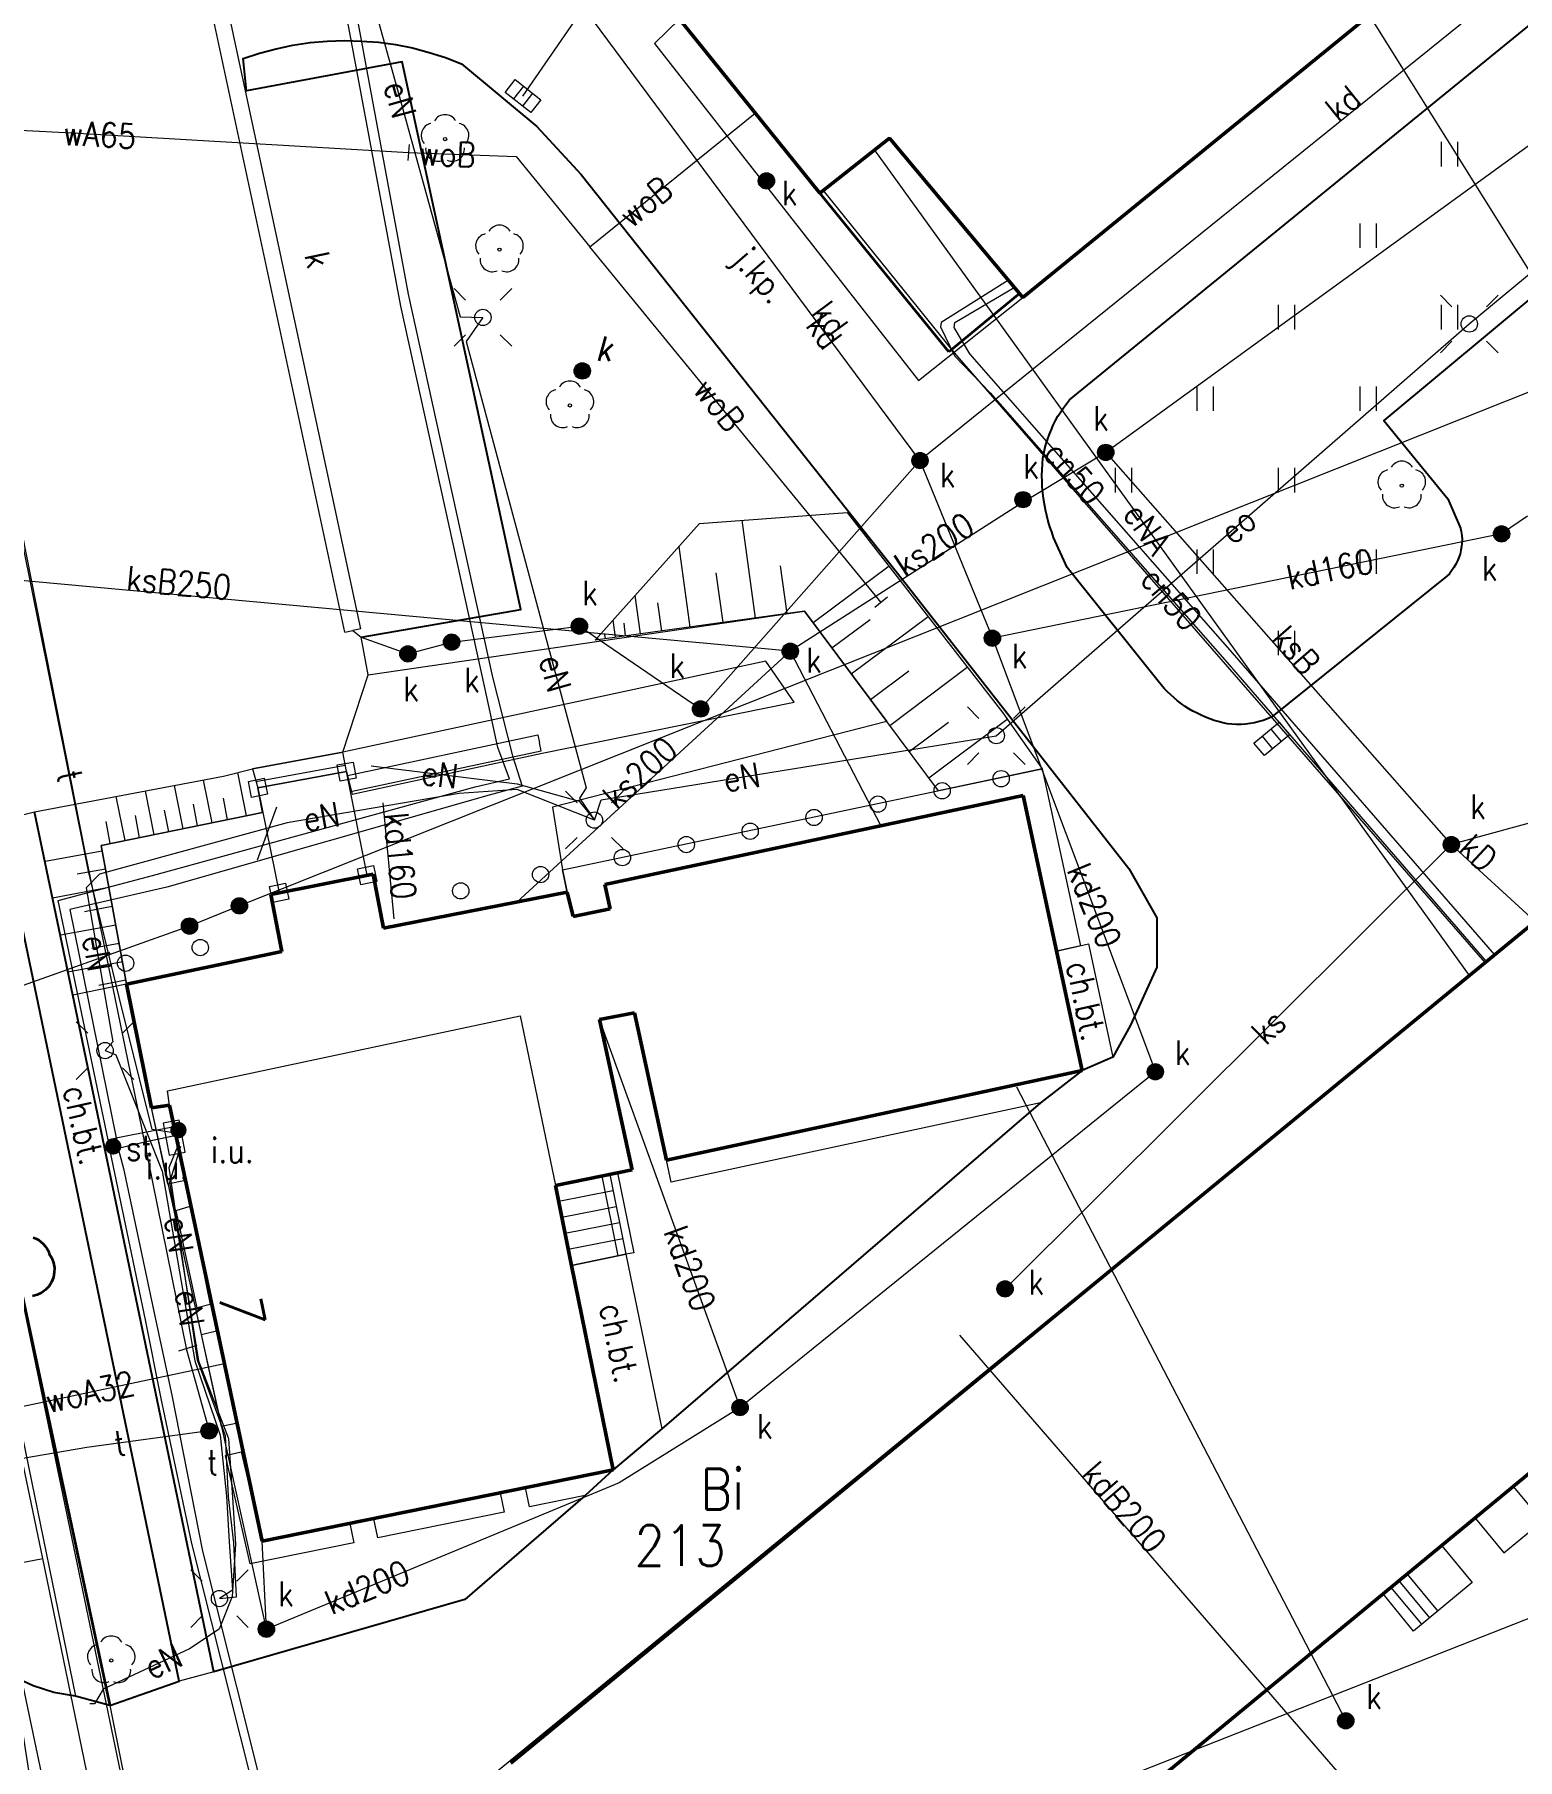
# Model space of a CAD drawing. Header units: metres. Extents: x 6548154 to 6548408, y 5572968 to 5573189.
# Drawn here: x 6548235.2 to 6548280.7, y 5573057.2 to 5573110.1 of the extents above; entities that cross this region are included whole.
import ezdxf
from ezdxf.enums import TextEntityAlignment as Align

# ---------------------------------------------------------------- set-up
doc = ezdxf.new("R2010")
doc.units = ezdxf.units.M
doc.header["$MEASUREMENT"] = 0
for name, color, linetype, lineweight in [('BUBZ - Skarpa nieumocniona', 7, 'Continuous', 15), ('BUBZ - Skarpa nieumocniona - wypełnienie', 7, 'Continuous', 15), ('BUIB - Inna budowla', 7, 'Continuous', 15), ('BUIB - Murek oporowy - symbol', 7, 'Continuous', 15), ('BUIB - Podpora kwadratowa', 7, 'Continuous', 15), ('EGBADR_O - Numer porządkowy', 7, 'Continuous', 15), ('EGBB01 - Budynek', 7, 'Continuous', 15), ('EGBC - Część budynku wyodrębniona ze względu na liczbę kondygnacji naziemnych', 7, 'Continuous', 15), ('EGBD - Działka ewidencyjna', 7, 'Continuous', 15), ('EGBD_O - Działka ewidencyjna', 7, 'Continuous', 15), ('EGBL - Łącznik nadziemny', 7, 'Continuous', 15), ('EGBP - Podpora związana z budynkiem', 7, 'Continuous', 15), ('EGBP04 - Punkt graniczny stabilizowany trwale dokładny', 7, 'Continuous', 15), ('EGBS - Schody', 7, 'Continuous', 15), ('EGBU_O - Użytek gruntowy', 7, 'Continuous', 15), ('KTCR - Chodnik', 7, 'Continuous', 15), ('KTJZ - Jezdnia', 7, 'Continuous', 15), ('KTKR - Krawężnik', 7, 'Continuous', 15), ('KTOK - Brama', 7, 'Continuous', 15), ('KTOK - Ogrodzenie trwałe', 7, 'Continuous', 15), ('KTOK - Schody w ciągu komunikacyjnym', 7, 'Continuous', 15), ('OBOP02 - Drzewo liściaste', 7, 'Continuous', 15), ('PTTU - Trawnik', 7, 'Continuous', 15), ('PTTU - Trawnik - pojedynczy', 7, 'Continuous', 15), ('SUPC - Przewód ciepłowniczy', 7, 'Continuous', 15), ('SUPC_O - Przewód ciepłowniczy - opis', 7, 'Continuous', 15), ('SUPE - Przewód elektroenergetyczny', 7, 'Continuous', 15), ('SUPE_O - Przewód elektroenergetyczny - opis', 7, 'Continuous', 15), ('SUPG - Przewód gazowy', 7, 'Continuous', 15), ('SUPK - Przewód kanalizacyjny', 7, 'Continuous', 15), ('SUPK_O - Przewód kanalizacyjny - opis', 7, 'Continuous', 15), ('SUPT - Przewód telekomunikacyjny', 7, 'Continuous', 15), ('SUPT_O - Przewód telekomunikacyjny - opis', 7, 'Continuous', 15), ('SUPW - Przewód wodociągowy', 7, 'Continuous', 15), ('SUPW_O - Przewód wodociągowy - opis', 7, 'Continuous', 15), ('SUSM01 - Latarnia', 7, 'Continuous', 15), ('SUSM04_E - Słup', 7, 'Continuous', 15), ('SUUS05 - Kratka ściekowa', 7, 'Continuous', 15), ('SUUS06 - Odwodnienie liniowe', 7, 'Continuous', 15), ('SUUS06 - Odwodnienie liniowe - opis', 7, 'Continuous', 15), ('SUUS18 - Szafa elektroenergetyczna', 7, 'Continuous', 15), ('SUUS22_K - Właz - opis', 7, 'Continuous', 15), ('SUUS22_K - Właz okrągły', 7, 'Continuous', 15), ('SUUS22_T - Właz - opis', 7, 'Continuous', 15), ('SUUS22_T - Właz okrągły', 7, 'Continuous', 15), ('SUUS31 - Inne urządzenie techniczne - opis', 7, 'Continuous', 15), ('SUUS31 - Inne urządzenie techniczne - symbol', 7, 'Continuous', 15), ('SUXW - Punkt zmiany cech lub źródła danych o położeniu przewodu', 7, 'Continuous', 15)]:
    doc.layers.add(name, color=color, linetype=linetype, lineweight=lineweight)
doc.styles.get("Standard").update_dxf_attribs({"font": 'txt.shx', "width": 0.75})

# ---------------------------------------------------------------- blocks, each defined once
blk = doc.blocks.new('EGBP04_02')
at = {"layer": 'EGBP04 - Punkt graniczny stabilizowany trwale dokładny', "linetype": 'Continuous', "lineweight": 18}
h = blk.add_hatch(color=7, dxfattribs=at)
edge = h.paths.add_edge_path()
edge.add_arc((0, 0), 0.5, 0, 360)
at = {"layer": 'EGBP04 - Punkt graniczny stabilizowany trwale dokładny', "color": 96, "linetype": 'Continuous', "lineweight": 18}
blk.add_circle((0, 0), 0.5, dxfattribs=at)
blk = doc.blocks.new('SUSM04_E')
at = {"layer": 'SUSM04_E - Słup', "color": 7, "linetype": 'Continuous', "lineweight": 18}
blk.add_circle((0, 0), 0.5, dxfattribs=at)
blk = doc.blocks.new('PTTU04j')
at = {"layer": 'PTTU - Trawnik - pojedynczy', "color": 7, "linetype": 'Continuous', "lineweight": 18}
for p, q in [((-0.5, 0.75), (-0.5, -0.75)), ((0.5, 0.75), (0.5, -0.75))]:
    blk.add_line(p, q, dxfattribs=at)
blk = doc.blocks.new('OBOP02_01')
at = {"layer": 'OBOP02 - Drzewo liściaste', "color": 96, "linetype": 'Continuous', "lineweight": 18}
blk.add_circle((0, 0), 0.1, dxfattribs=at)
for centre, start, end in [((0, 0.75), 30.14713, 149.85287), ((-0.713292, 0.231763), 102.14713, 221.85287), ((0.713292, 0.231763), 318.14713, 77.85287), ((-0.440839, -0.606763), 174.14713, 293.85287), ((0.440839, -0.606763), 246.14713, 5.85287)]:
    blk.add_arc(centre, 0.75, start, end, dxfattribs=at)
blk = doc.blocks.new('BUIB04_1a')
at = {"layer": 'BUIB - Podpora kwadratowa', "color": 7, "linetype": 'Continuous', "lineweight": 18, "flags": 128}
blk.add_lwpolyline([(-0.5, 0.5), (0.5, 0.5), (0.5, -0.5), (-0.5, -0.5), (-0.5, 0.5)], close=True, dxfattribs=at)
blk = doc.blocks.new('SUSM01')
at = {"layer": 'SUSM01 - Latarnia', "color": 7, "linetype": 'Continuous', "lineweight": 18}
for p, q in [((-1.767767, 1.767767), (-1.06066, 1.06066)), ((1.06066, 1.06066), (1.767767, 1.767767)), ((-1.767767, -1.767767), (-1.06066, -1.06066)), ((1.06066, -1.06066), (1.767767, -1.767767))]:
    blk.add_line(p, q, dxfattribs=at)
blk.add_circle((0, 0), 0.5, dxfattribs=at)
blk = doc.blocks.new('SUUS05')
at = {"layer": 'SUUS05 - Kratka ściekowa', "color": 7, "linetype": 'Continuous', "lineweight": 18, "flags": 128}
blk.add_lwpolyline([(1, 0.5), (1, -0.5), (-1, -0.5), (-1, 0.5), (1, 0.5)], close=True, dxfattribs=at)
for points in [[(-0.35, 0.5), (-0.35, -0.5)], [(0.35, 0.5), (0.35, -0.5)]]:
    blk.add_lwpolyline(points, dxfattribs=at)
blk = doc.blocks.new('SUUS22_01')
at = {"layer": 'SUUS22_K - Właz okrągły', "linetype": 'Continuous', "lineweight": 18}
h = blk.add_hatch(color=7, dxfattribs=at)
edge = h.paths.add_edge_path()
edge.add_arc((0, 0), 0.5, 0, 360)
at = {"layer": 'SUUS22_K - Właz okrągły', "color": 7, "linetype": 'Continuous', "lineweight": 18}
blk.add_circle((0, 0), 0.5, dxfattribs=at)
blk = doc.blocks.new('EGBP12_01')
at = {"layer": 'EGBP - Podpora związana z budynkiem', "color": 7, "linetype": 'Continuous', "lineweight": 18}
blk.add_circle((0, 0), 0.5, dxfattribs=at)
blk = doc.blocks.new('SUXX_01_2')
at = {"layer": 'SUXW - Punkt zmiany cech lub źródła danych o położeniu przewodu', "color": 7, "linetype": 'Continuous', "lineweight": 18}
blk.add_line((0, -0.5), (0, 0.5), dxfattribs=at)
blk = doc.blocks.new('SUUS18_01')
at = {"layer": 'SUUS18 - Szafa elektroenergetyczna', "color": 7, "linetype": 'Continuous', "lineweight": 18}
for p, q in [((1, 0.5), (-1, 0.5)), ((-1, 0.5), (-1, -0.5)), ((1, -0.5), (1, 0.5)), ((-1, -0.5), (1, -0.5))]:
    blk.add_line(p, q, dxfattribs=at)
blk = doc.blocks.new('SUUS22_01_2')
at = {"layer": 'SUUS22_T - Właz okrągły', "linetype": 'Continuous', "lineweight": 18}
h = blk.add_hatch(color=7, dxfattribs=at)
edge = h.paths.add_edge_path()
edge.add_arc((0, 0), 0.5, 0, 360)
at = {"layer": 'SUUS22_T - Właz okrągły', "color": 7, "linetype": 'Continuous', "lineweight": 18}
blk.add_circle((0, 0), 0.5, dxfattribs=at)
blk = doc.blocks.new('SUUS31')
at = {"layer": 'SUUS31 - Inne urządzenie techniczne - symbol', "linetype": 'Continuous', "lineweight": 15}
h = blk.add_hatch(color=7, dxfattribs=at)
edge = h.paths.add_edge_path()
edge.add_arc((0, 0), 0.5, 0, 360)

msp = doc.modelspace()

# ---------------------------------------------------------------- linework, layer by layer
at = {"layer": 'BUBZ - Skarpa nieumocniona', "color": 7, "linetype": 'Continuous', "lineweight": 18, "flags": 128}
for points in [[(6548264.93, 5573089.31), (6548266.14, 5573087.59), (6548262.96, 5573086.92), (6548261.37, 5573089.04), (6548258.85, 5573092.43), (6548252.43, 5573091.54), (6548255.63, 5573095.12), (6548260.16, 5573095.46), (6548264.93, 5573089.31)], [(6548242.08, 5573087.01), (6548242.22, 5573086.25), (6548237.27, 5573085.24), (6548238.05, 5573080.99), (6548236.4, 5573080.65), (6548235.23, 5573086.27), (6548241.02, 5573087.37), (6548241.91, 5573087.59), (6548242.08, 5573087.01)]]:
    msp.add_lwpolyline(points, close=True, dxfattribs=at)
at = {"layer": 'BUBZ - Skarpa nieumocniona - wypełnienie', "color": 7, "linetype": 'Continuous', "lineweight": 18}
for p, q in [((6548257.34, 5573092.22), (6548256.93, 5573095.22)), ((6548255.34, 5573091.94), (6548255, 5573094.41)), ((6548258.32, 5573092.36), (6548258.11, 5573093.82)), ((6548259.11, 5573092.08), (6548261.44, 5573093.82)), ((6548256.35, 5573092.08), (6548256.14, 5573093.61)), ((6548253.82, 5573091.73), (6548253.65, 5573092.91)), ((6548254.47, 5573091.82), (6548254.35, 5573092.69)), ((6548260.28, 5573090.51), (6548262.64, 5573092.27)), ((6548252.74, 5573091.58), (6548252.72, 5573091.71)), ((6548253.05, 5573091.63), (6548252.98, 5573092.15)), ((6548253.36, 5573091.67), (6548253.31, 5573092.06)), ((6548259.69, 5573091.3), (6548260.86, 5573092.17)), ((6548261.46, 5573088.92), (6548263.84, 5573090.71)), ((6548260.87, 5573089.72), (6548262.05, 5573090.6)), ((6548262.66, 5573087.32), (6548265.06, 5573089.12)), ((6548262.06, 5573088.12), (6548263.26, 5573089.02)), ((6548241.73, 5573086.15), (6548241.46, 5573087.48)), ((6548239.79, 5573085.75), (6548239.52, 5573087.08)), ((6548240.68, 5573085.94), (6548240.41, 5573087.25)), ((6548238.01, 5573085.39), (6548237.73, 5573086.74)), ((6548238.9, 5573085.57), (6548238.63, 5573086.92)), ((6548240.23, 5573085.84), (6548240.1, 5573086.51)), ((6548241.15, 5573086.03), (6548241.02, 5573086.69)), ((6548237.55, 5573085.3), (6548237.42, 5573085.98)), ((6548238.45, 5573085.48), (6548238.32, 5573086.16)), ((6548239.35, 5573085.66), (6548239.21, 5573086.33)), ((6548237.3, 5573085.07), (6548235.55, 5573084.75)), ((6548237.4, 5573084.52), (6548236.53, 5573084.36)), ((6548237.51, 5573083.95), (6548235.78, 5573083.63)), ((6548237.61, 5573083.37), (6548236.76, 5573083.21)), ((6548237.72, 5573082.8), (6548236.02, 5573082.49)), ((6548237.82, 5573082.23), (6548236.98, 5573082.08)), ((6548237.93, 5573081.67), (6548236.25, 5573081.36)), ((6548238.03, 5573081.11), (6548237.2, 5573080.95))]:
    msp.add_line(p, q, dxfattribs=at)
at = {"layer": 'BUIB - Inna budowla', "color": 7, "linetype": 'Continuous', "lineweight": 18, "flags": 128}
msp.add_lwpolyline([(6548242.08, 5573087.01), (6548242.73, 5573083.79), (6548245.43, 5573084.33), (6548244.8, 5573087.51), (6548242.08, 5573087.01)], close=True, dxfattribs=at)
at = {"layer": 'BUIB - Murek oporowy - symbol', "color": 0, "linetype": 'Continuous', "lineweight": 18}
for p, q in [((6548244.828, 5573087.384), (6548250.668, 5573088.634)), ((6548250.668, 5573088.634), (6548250.72, 5573088.39)), ((6548244.828, 5573087.384), (6548244.88, 5573087.14)), ((6548253.115, 5573075.2), (6548252.87, 5573075.15)), ((6548253.115, 5573075.2), (6548253.615, 5573072.75)), ((6548253.615, 5573072.75), (6548253.37, 5573072.7))]:
    msp.add_line(p, q, dxfattribs=at)
at = {"layer": 'BUIB - Murek oporowy - symbol', "color": 0, "lineweight": 18}
for p, q in [((6548244.932, 5573086.896), (6548250.772, 5573088.146)), ((6548250.772, 5573088.146), (6548250.72, 5573088.39)), ((6548244.932, 5573086.896), (6548244.88, 5573087.14)), ((6548252.625, 5573075.1), (6548252.87, 5573075.15)), ((6548252.625, 5573075.1), (6548253.125, 5573072.65)), ((6548253.125, 5573072.65), (6548253.37, 5573072.7))]:
    msp.add_line(p, q, dxfattribs=at)
at = {"layer": 'EGBB01 - Budynek', "color": 7, "linetype": 'Continuous', "lineweight": 50, "flags": 128}
for points in [[(6548303.84, 5573133.24), (6548265.54, 5573102.05)], [(6548259.32, 5573105.25), (6548255.01, 5573110.59)], [(6548261.45, 5573106.94), (6548259.32, 5573105.25)], [(6548265.54, 5573102.05), (6548261.45, 5573106.94)], [(6548252.72, 5573084.04), (6548265.55, 5573086.77)], [(6548265.55, 5573086.77), (6548267.37, 5573078.34)], [(6548249.84, 5573057.09), (6548284.52, 5573085.59)], [(6548242.48, 5573083.74), (6548245.61, 5573084.36)], [(6548245.61, 5573084.36), (6548245.93, 5573082.71)], [(6548245.93, 5573082.71), (6548251.57, 5573083.81)], [(6548251.57, 5573083.81), (6548251.75, 5573083.06)], [(6548252.88, 5573083.3), (6548252.72, 5573084.04)], [(6548242.81, 5573081.99), (6548242.48, 5573083.74)], [(6548251.75, 5573083.06), (6548252.88, 5573083.3)], [(6548238.05, 5573080.99), (6548242.81, 5573081.99)], [(6548238.81, 5573077.19), (6548238.05, 5573080.99)], [(6548253.63, 5573080.11), (6548252.56, 5573079.9)], [(6548254.61, 5573075.59), (6548253.63, 5573080.11)], [(6548252.56, 5573079.9), (6548253.56, 5573075.29)], [(6548267.37, 5573078.34), (6548254.61, 5573075.59)], [(6548239.37, 5573077.28), (6548238.81, 5573077.19)], [(6548242.21, 5573063.9), (6548239.37, 5573077.28)], [(6548253.56, 5573075.29), (6548251.21, 5573074.81)], [(6548251.21, 5573074.81), (6548251.7, 5573072.36)], [(6548251.7, 5573072.36), (6548252.98, 5573066.09)], [(6548283.75, 5573068.18), (6548260.08, 5573048.65)], [(6548252.98, 5573066.09), (6548242.21, 5573063.9)]]:
    msp.add_lwpolyline(points, dxfattribs=at)
at = {"layer": 'EGBC - Część budynku wyodrębniona ze względu na liczbę kondygnacji naziemnych', "color": 7, "linetype": 'Continuous', "lineweight": 18, "flags": 128}
msp.add_lwpolyline([(6548239.31, 5573077.72), (6548250.12, 5573080.02), (6548251.21, 5573074.81), (6548251.7, 5573072.36), (6548252.98, 5573066.09), (6548242.21, 5573063.9), (6548239.37, 5573077.28), (6548239.31, 5573077.72)], close=True, dxfattribs=at)
at = {"layer": 'EGBD - Działka ewidencyjna', "color": 96, "linetype": 'Continuous', "lineweight": 18, "flags": 128}
for points in [[(6548267.67, 5573124.3), (6548282.94, 5573099.89)], [(6548282.94, 5573099.89), (6548241.51, 5573083.39)], [(6548241.51, 5573083.39), (6548239.98, 5573082.77)], [(6548239.98, 5573082.77), (6548232.98, 5573080.27)], [(6548232.98, 5573080.27), (6548239.08, 5573050.92)], [(6548301.82, 5573069.7), (6548241.43, 5573045.92)]]:
    msp.add_lwpolyline(points, dxfattribs=at)
at = {"layer": 'EGBL - Łącznik nadziemny', "color": 7, "linetype": 'Continuous', "lineweight": 35, "flags": 128}
msp.add_lwpolyline([(6548263.27, 5573100.39), (6548259.32, 5573105.25), (6548261.45, 5573106.94), (6548265.44, 5573102.17), (6548263.27, 5573100.39)], close=True, dxfattribs=at)
at = {"layer": 'EGBS - Schody', "color": 7, "linetype": 'Continuous', "lineweight": 18}
for p, q in [((6548251.21, 5573074.81), (6548252.87, 5573075.15)), ((6548251.7, 5573072.36), (6548251.21, 5573074.81)), ((6548252.78, 5573075.13), (6548252.87, 5573075.15)), ((6548252.87, 5573075.15), (6548253.37, 5573072.7)), ((6548251.31, 5573074.33), (6548252.97, 5573074.66)), ((6548251.4, 5573073.84), (6548253.07, 5573074.17)), ((6548251.5, 5573073.35), (6548253.17, 5573073.68)), ((6548251.6, 5573072.86), (6548253.27, 5573073.19)), ((6548253.37, 5573072.7), (6548251.7, 5573072.36)), ((6548251.7, 5573072.37), (6548253.37, 5573072.7)), ((6548281.86, 5573066.61), (6548279.43, 5573064.6)), ((6548280.3, 5573063.54), (6548282.74, 5573065.56)), ((6548281.48, 5573064.52), (6548280.6, 5573065.58)), ((6548279.43, 5573064.6), (6548280.3, 5573063.54)), ((6548276.6, 5573062.28), (6548278.4, 5573063.76)), ((6548278.4, 5573063.76), (6548279.33, 5573062.63)), ((6548278.03, 5573061.55), (6548277.09, 5573062.68)), ((6548278.28, 5573061.76), (6548277.35, 5573062.89)), ((6548279.33, 5573062.63), (6548277.53, 5573061.14)), ((6548277.53, 5573061.14), (6548276.6, 5573062.28)), ((6548277.78, 5573061.35), (6548276.84, 5573062.48))]:
    msp.add_line(p, q, dxfattribs=at)
at = {"layer": 'KTCR - Chodnik', "color": 7, "linetype": 'Continuous', "lineweight": 18, "flags": 128}
for points in [[(6548226.67, 5573106.63), (6548230.68, 5573087.47), (6548231.59, 5573087.65), (6548232.01, 5573085.6), (6548231.05, 5573085.44), (6548233.06, 5573075.83), (6548236.48, 5573059.15), (6548235.82, 5573059.26), (6548235.18, 5573059.46), (6548234.57, 5573059.75), (6548233.99, 5573060.11), (6548230.89, 5573075.39), (6548229.56, 5573074.4), (6548228, 5573082.01), (6548229.46, 5573082.36), (6548224.25, 5573107.11), (6548226.67, 5573106.63)], [(6548245.46, 5573090.48), (6548258.85, 5573092.43), (6548261.37, 5573089.04), (6548251.12, 5573086.42), (6548251.42, 5573084.49), (6548251.57, 5573083.81), (6548245.93, 5573082.71), (6548245.61, 5573084.36), (6548245.43, 5573084.33), (6548242.73, 5573083.79), (6548242.48, 5573083.74), (6548242.81, 5573081.99), (6548238.05, 5573080.99), (6548237.27, 5573085.24), (6548242.22, 5573086.25), (6548242.08, 5573087.01), (6548244.8, 5573087.51), (6548244.97, 5573086.82), (6548250.8, 5573088.07), (6548258.53, 5573089.64), (6548257.66, 5573090.9), (6548244.68, 5573088.1), (6548245.46, 5573090.48)], [(6548251.42, 5573084.49), (6548266.14, 5573087.59), (6548267.31, 5573082.16), (6548266.58, 5573082), (6548265.55, 5573086.77), (6548252.72, 5573084.04), (6548252.88, 5573083.3), (6548251.75, 5573083.06), (6548251.57, 5573083.81), (6548251.42, 5573084.49)], [(6548234.16, 5573086.01), (6548235.23, 5573086.27), (6548236.4, 5573080.65), (6548240.73, 5573059.89), (6548239.66, 5573059.61), (6548234.16, 5573086.01)], [(6548266.58, 5573082), (6548267.56, 5573082.22), (6548268.31, 5573078.75), (6548267.37, 5573078.34), (6548266.58, 5573082)], [(6548254.61, 5573075.59), (6548267.37, 5573078.34), (6548266.09, 5573077.35), (6548254.76, 5573074.91), (6548254.61, 5573075.59)], [(6548239.37, 5573077.28), (6548239.85, 5573074.96), (6548239.32, 5573074.85), (6548238.81, 5573077.19), (6548239.37, 5573077.28)], [(6548240, 5573074.18), (6548240.61, 5573071.16), (6548240.22, 5573071.06), (6548239.57, 5573074.04), (6548240, 5573074.18)], [(6548251.7, 5573072.36), (6548253.37, 5573072.7), (6548254.47, 5573067.35), (6548252.98, 5573066.09), (6548251.7, 5573072.36)], [(6548240.85, 5573070.36), (6548241.45, 5573067.52), (6548240.96, 5573067.42), (6548240.35, 5573070.24), (6548240.85, 5573070.36)], [(6548241.57, 5573066.64), (6548242.21, 5573063.9), (6548244.9, 5573064.44), (6548245.02, 5573063.85), (6548241.84, 5573063.2), (6548241.08, 5573066.53), (6548241.57, 5573066.64)], [(6548250.29, 5573065.54), (6548252.98, 5573066.09), (6548252.12, 5573065.3), (6548250.41, 5573064.95), (6548250.29, 5573065.54)], [(6548245.64, 5573064.59), (6548249.51, 5573065.38), (6548249.63, 5573064.79), (6548245.76, 5573064), (6548245.64, 5573064.59)]]:
    msp.add_lwpolyline(points, close=True, dxfattribs=at)
at = {"layer": 'KTJZ - Jezdnia', "color": 7, "linetype": 'Continuous', "lineweight": 18, "flags": 128}
msp.add_lwpolyline([(6548265.54, 5573102.05), (6548265.44, 5573102.17), (6548263.27, 5573100.39), (6548259.32, 5573105.25), (6548255.01, 5573110.59), (6548254.25, 5573109.84), (6548262.34, 5573099.51), (6548265.54, 5573102.05)], close=True, dxfattribs=at)
for points in [[(6548234.16, 5573086.01), (6548235.23, 5573086.27), (6548241.02, 5573087.37), (6548241.91, 5573087.59), (6548244.68, 5573088.1), (6548245.46, 5573090.48), (6548245.25, 5573091.63), (6548250.14, 5573092.48), (6548246.5, 5573109.28), (6548241.73, 5573108.39), (6548241.63, 5573109.38), (6548242.09, 5573109.54), (6548242.57, 5573109.67), (6548243.04, 5573109.77), (6548243.53, 5573109.85), (6548244.01, 5573109.91), (6548244.5, 5573109.93), (6548244.99, 5573109.93), (6548245.48, 5573109.91), (6548245.97, 5573109.86), (6548246.45, 5573109.78), (6548246.93, 5573109.68), (6548247.4, 5573109.55), (6548247.86, 5573109.4), (6548248.32, 5573109.22), (6548250.64, 5573107.3), (6548252, 5573105.83), (6548261.85, 5573093.4), (6548268.8, 5573084.54), (6548269.66, 5573083.02), (6548269.66, 5573081.51), (6548268.85, 5573079.73), (6548268.31, 5573078.75), (6548267.37, 5573078.34), (6548266.09, 5573077.35), (6548254.47, 5573067.35), (6548252.98, 5573066.09), (6548252.12, 5573065.3), (6548248.43, 5573062.11), (6548240.73, 5573059.89), (6548239.66, 5573059.61), (6548237.54, 5573058.86), (6548238.33, 5573054.87)], [(6548239.43, 5573048.66), (6548280.59, 5573082.37), (6548283.83, 5573085.02)]]:
    msp.add_lwpolyline(points, dxfattribs=at)
at = {"layer": 'KTKR - Krawężnik', "color": 7, "linetype": 'Continuous', "lineweight": 25, "flags": 128}
for points in [[(6548293.33, 5573112.2), (6548276.62, 5573098.28), (6548278.58, 5573095.88), (6548278.97, 5573094.98), (6548278.99, 5573094.87), (6548279.01, 5573094.75), (6548279.02, 5573094.64), (6548279.01, 5573094.52), (6548279, 5573094.41), (6548278.98, 5573094.3), (6548278.96, 5573094.18), (6548278.92, 5573094.08), (6548278.88, 5573093.97), (6548278.83, 5573093.87), (6548278.77, 5573093.77), (6548278.7, 5573093.67), (6548278.63, 5573093.58), (6548278.55, 5573093.5), (6548273.18, 5573089.19), (6548273.05, 5573089.13), (6548272.92, 5573089.08), (6548272.79, 5573089.04), (6548272.65, 5573089), (6548272.52, 5573088.98), (6548272.38, 5573088.96), (6548272.24, 5573088.95), (6548272.1, 5573088.95), (6548271.96, 5573088.96), (6548271.82, 5573088.97), (6548271.68, 5573089), (6548271.54, 5573089.04), (6548271.41, 5573089.08), (6548271.28, 5573089.13), (6548271.15, 5573089.18), (6548271.02, 5573089.24), (6548270.89, 5573089.3), (6548270.76, 5573089.36), (6548270.64, 5573089.43), (6548270.52, 5573089.51), (6548270.41, 5573089.59), (6548270.29, 5573089.68), (6548270.19, 5573089.77), (6548270.08, 5573089.86), (6548269.98, 5573089.96), (6548269.88, 5573090.06), (6548269.79, 5573090.17), (6548269.7, 5573090.28), (6548266.9, 5573093.77), (6548266.49, 5573094.69), (6548266.43, 5573094.86), (6548266.37, 5573095.02), (6548266.32, 5573095.19), (6548266.28, 5573095.36), (6548266.24, 5573095.54), (6548266.21, 5573095.71), (6548266.18, 5573095.89), (6548266.16, 5573096.06), (6548266.14, 5573096.24), (6548266.14, 5573096.41), (6548266.13, 5573096.59), (6548266.14, 5573096.77), (6548266.15, 5573096.94), (6548266.16, 5573097.12), (6548266.19, 5573097.27), (6548266.22, 5573097.42), (6548266.26, 5573097.57), (6548266.31, 5573097.72), (6548266.36, 5573097.86), (6548266.42, 5573098), (6548266.48, 5573098.14), (6548266.55, 5573098.28), (6548266.62, 5573098.41), (6548266.71, 5573098.54), (6548266.79, 5573098.67), (6548266.88, 5573098.79), (6548266.98, 5573098.91), (6548288.76, 5573116.66)], [(6548237.54, 5573058.86), (6548236.48, 5573059.15), (6548235.82, 5573059.26), (6548235.18, 5573059.46), (6548234.57, 5573059.75), (6548233.99, 5573060.11), (6548233.44, 5573060.58), (6548232.94, 5573061.11), (6548232.51, 5573061.71), (6548232.17, 5573062.35), (6548231.91, 5573063.04), (6548229.56, 5573074.4), (6548228, 5573082.01), (6548222.8, 5573107.67), (6548221.85, 5573112.2)], [(6548245.25, 5573091.63), (6548250.14, 5573092.48), (6548246.5, 5573109.28), (6548241.73, 5573108.39), (6548241.63, 5573109.38), (6548242.13, 5573109.55), (6548242.64, 5573109.68), (6548243.15, 5573109.79), (6548243.68, 5573109.87), (6548244.2, 5573109.92), (6548244.73, 5573109.94), (6548245.25, 5573109.92), (6548245.78, 5573109.88), (6548246.3, 5573109.81), (6548246.82, 5573109.71), (6548247.33, 5573109.57), (6548247.83, 5573109.41), (6548248.32, 5573109.22), (6548250.64, 5573107.3), (6548252, 5573105.83), (6548261.85, 5573093.4), (6548268.8, 5573084.54), (6548269.66, 5573083.02), (6548269.66, 5573081.51), (6548268.85, 5573079.73), (6548268.31, 5573078.75), (6548267.37, 5573078.34), (6548266.09, 5573077.35), (6548254.47, 5573067.35), (6548252.98, 5573066.09), (6548252.12, 5573065.3), (6548248.43, 5573062.11), (6548240.73, 5573059.89), (6548236.4, 5573080.65), (6548235.23, 5573086.27)], [(6548237.54, 5573058.86), (6548239.66, 5573059.61), (6548234.16, 5573086.01), (6548232.01, 5573085.6)]]:
    msp.add_lwpolyline(points, dxfattribs=at)
at = {"layer": 'KTOK - Brama', "color": 7, "linetype": 'Continuous', "lineweight": 18, "flags": 128}
msp.add_lwpolyline([(6548237.54, 5573058.86), (6548238.33, 5573054.87)], dxfattribs=at)
at = {"layer": 'KTOK - Ogrodzenie trwałe', "color": 7, "linetype": 'Continuous', "lineweight": 35, "flags": 128}
for points in [[(6548235.18, 5573073.22), (6548235.27, 5573073.18), (6548235.35, 5573073.14), (6548235.42, 5573073.08), (6548235.49, 5573073.02), (6548235.55, 5573072.95), (6548235.6, 5573072.88), (6548235.65, 5573072.8), (6548235.68, 5573072.71), (6548235.76, 5573072.58), (6548235.81, 5573072.44), (6548235.84, 5573072.29), (6548235.83, 5573072.14), (6548235.81, 5573071.99), (6548235.75, 5573071.85), (6548235.67, 5573071.72), (6548235.56, 5573071.61), (6548235.44, 5573071.52), (6548235.31, 5573071.46), (6548235.16, 5573071.42)], [(6548234.86, 5573071.42), (6548237.54, 5573058.86)]]:
    msp.add_lwpolyline(points, dxfattribs=at)
at = {"layer": 'KTOK - Schody w ciągu komunikacyjnym', "color": 7, "linetype": 'Continuous', "lineweight": 18}
for p, q in [((6548244.68, 5573088.1), (6548241.91, 5573087.59)), ((6548241.91, 5573087.59), (6548244.68, 5573088.1)), ((6548244.8, 5573087.51), (6548244.68, 5573088.1)), ((6548241.91, 5573087.59), (6548242.08, 5573087.01)), ((6548242.02, 5573087.2), (6548244.76, 5573087.71)), ((6548242.08, 5573087.01), (6548244.8, 5573087.51))]:
    msp.add_line(p, q, dxfattribs=at)
at = {"layer": 'PTTU - Trawnik', "color": 7, "linetype": 'Continuous', "lineweight": 18, "flags": 128}
msp.add_lwpolyline([(6548293.33, 5573112.2), (6548276.62, 5573098.28), (6548278.58, 5573095.88), (6548278.97, 5573094.98), (6548278.99, 5573094.87), (6548279.01, 5573094.75), (6548279.02, 5573094.64), (6548279.01, 5573094.52), (6548279, 5573094.41), (6548278.98, 5573094.3), (6548278.96, 5573094.18), (6548278.92, 5573094.08), (6548278.88, 5573093.97), (6548278.83, 5573093.87), (6548278.77, 5573093.77), (6548278.7, 5573093.67), (6548278.63, 5573093.58), (6548278.55, 5573093.5), (6548273.18, 5573089.19), (6548273.05, 5573089.13), (6548272.92, 5573089.08), (6548272.79, 5573089.04), (6548272.65, 5573089), (6548272.52, 5573088.98), (6548272.38, 5573088.96), (6548272.24, 5573088.95), (6548272.1, 5573088.95), (6548271.96, 5573088.96), (6548271.82, 5573088.97), (6548271.68, 5573089), (6548271.54, 5573089.04), (6548271.41, 5573089.08), (6548271.28, 5573089.13), (6548271.15, 5573089.18), (6548271.02, 5573089.24), (6548270.89, 5573089.3), (6548270.76, 5573089.36), (6548270.64, 5573089.43), (6548270.52, 5573089.51), (6548270.41, 5573089.59), (6548270.29, 5573089.68), (6548270.19, 5573089.77), (6548270.08, 5573089.86), (6548269.98, 5573089.96), (6548269.88, 5573090.06), (6548269.79, 5573090.17), (6548269.7, 5573090.28), (6548266.9, 5573093.77), (6548266.49, 5573094.69), (6548266.43, 5573094.86), (6548266.37, 5573095.02), (6548266.32, 5573095.19), (6548266.28, 5573095.36), (6548266.24, 5573095.54), (6548266.21, 5573095.71), (6548266.18, 5573095.89), (6548266.16, 5573096.06), (6548266.14, 5573096.24), (6548266.14, 5573096.41), (6548266.13, 5573096.59), (6548266.14, 5573096.77), (6548266.15, 5573096.94), (6548266.16, 5573097.12), (6548266.19, 5573097.27), (6548266.22, 5573097.42), (6548266.26, 5573097.57), (6548266.31, 5573097.72), (6548266.36, 5573097.86), (6548266.42, 5573098), (6548266.48, 5573098.14), (6548266.55, 5573098.28), (6548266.62, 5573098.41), (6548266.71, 5573098.54), (6548266.79, 5573098.67), (6548266.88, 5573098.79), (6548266.98, 5573098.91), (6548288.76, 5573116.66)], dxfattribs=at)
at = {"layer": 'SUPC - Przewód ciepłowniczy', "color": 212, "linetype": 'Continuous', "lineweight": 18, "flags": 128}
for points in [[(6548244.51, 5573113.93), (6548246.69, 5573102.15), (6548249.28, 5573090.4), (6548249.89, 5573087.99), (6548250.19, 5573087.06), (6548249.17, 5573086.79), (6548239.28, 5573083.96), (6548236.31, 5573083.28), (6548237.73, 5573076.27), (6548237.79, 5573075.95), (6548237.96, 5573075.33), (6548238.92, 5573070.8), (6548239.44, 5573068.38), (6548240.38, 5573063.59), (6548242.47, 5573055.27)], [(6548242.15, 5573055.52), (6548240.05, 5573063.83), (6548239.11, 5573068.28), (6548238.63, 5573070.69), (6548237.6, 5573075.63), (6548237.48, 5573076.21), (6548235.95, 5573083.55), (6548238.84, 5573084.32), (6548248.74, 5573087.04), (6548249.8, 5573087.29), (6548249.44, 5573088.25), (6548249.05, 5573090.04), (6548246.46, 5573101.79), (6548244.26, 5573113.58)], [(6548265.1, 5573102.58), (6548263.04, 5573101.29), (6548263.02, 5573101.15), (6548263.45, 5573100.26), (6548264.54, 5573099.13), (6548271.74, 5573090.94), (6548279.76, 5573081.68)], [(6548280.02, 5573081.89), (6548271.98, 5573091.15), (6548264.57, 5573099.58), (6548263.92, 5573100.32), (6548263.44, 5573101.13), (6548263.46, 5573101.28), (6548265.28, 5573102.36)], [(6548237.48, 5573076.21), (6548237.73, 5573076.27), (6548238.19, 5573076.37), (6548239.72, 5573076.66)], [(6548239.77, 5573076.39), (6548238.56, 5573076.13), (6548237.79, 5573075.95)], [(6548239.77, 5573076.39), (6548238.57, 5573076.13), (6548237.79, 5573075.95)]]:
    msp.add_lwpolyline(points, dxfattribs=at)
at = {"layer": 'SUPE - Przewód elektroenergetyczny', "color": 1, "linetype": 'Continuous', "lineweight": 18, "flags": 128}
for points in [[(6548264.73, 5573088.61), (6548279.24, 5573101.24), (6548289.37, 5573109.64), (6548301.05, 5573119.35), (6548310.54, 5573127.36)], [(6548231.17, 5573117.64), (6548243.24, 5573118.43), (6548243.81, 5573118.13), (6548244.59, 5573114.76), (6548246.36, 5573108.42), (6548248.28, 5573101.46), (6548248.98, 5573101.44), (6548248.47, 5573100.7), (6548252.15, 5573087.01), (6548251.94, 5573086.69), (6548252.4, 5573086.02)], [(6548239.62, 5573076.41), (6548238.83, 5573076.53), (6548237.82, 5573080.59), (6548236.88, 5573084.45), (6548232.59, 5573105.79), (6548232.03, 5573106.18), (6548229.31, 5573105.99), (6548229.13, 5573106.75), (6548228.6, 5573105.1), (6548227.55, 5573105.29), (6548227.08, 5573106.35)], [(6548260.99, 5573106.57), (6548264.86, 5573101.21), (6548279.24, 5573081.25)], [(6548252.4, 5573086.02), (6548252.61, 5573086.64), (6548264.73, 5573088.61)], [(6548245.55, 5573087.68), (6548250.03, 5573087.13), (6548251.93, 5573086.6), (6548252.4, 5573086.02)], [(6548252.4, 5573086.02), (6548250.03, 5573086.96), (6548248.25, 5573086.84), (6548242.98, 5573085.94), (6548237.22, 5573084.36), (6548236.81, 5573083.94), (6548237.63, 5573079.22), (6548237.39, 5573078.95), (6548237.72, 5573078.82), (6548239.14, 5573075.25), (6548240.14, 5573069.43), (6548240.92, 5573067.15), (6548241.12, 5573065.28), (6548241.2, 5573063.88), (6548241.3, 5573062.4), (6548240.9, 5573062.14), (6548241.42, 5573062.19), (6548241.34, 5573063.85), (6548241.18, 5573065.26), (6548241.08, 5573067.13), (6548240.23, 5573069.45), (6548239.36, 5573075.36), (6548239.67, 5573076.14)], [(6548239.7, 5573076.01), (6548239.37, 5573074.9), (6548240.26, 5573069.43), (6548241.18, 5573067.05), (6548241.3, 5573065.24), (6548241.39, 5573063.81), (6548241.29, 5573062.2), (6548240.89, 5573061.2), (6548239.98, 5573060.6), (6548237.33, 5573059.36), (6548237.07, 5573058.91), (6548236.92, 5573058.91)]]:
    msp.add_lwpolyline(points, dxfattribs=at)
at = {"layer": 'SUPG - Przewód gazowy', "color": 52, "linetype": 'Continuous', "lineweight": 18, "flags": 128}
for points in [[(6548250.18, 5572992.184), (6548249.95, 5572993.28), (6548247.13, 5573006.38), (6548243, 5573026.87), (6548235.48, 5573063.37), (6548231.88, 5573080.58), (6548229.14, 5573093.7), (6548222.02, 5573126.56), (6548221.17, 5573130.45), (6548217.645, 5573147.421)], [(6548240.2, 5573069.9), (6548239.64, 5573069.73)], [(6548222.87, 5573060.95), (6548235.48, 5573063.37)]]:
    msp.add_lwpolyline(points, dxfattribs=at)
at = {"layer": 'SUPK - Przewód kanalizacyjny', "color": 36, "linetype": 'Continuous', "lineweight": 18, "flags": 128}
for points in [[(6548301.05, 5573140.98), (6548302.69, 5573142.4), (6548310.62, 5573132.79), (6548292.59, 5573115.08), (6548268.09, 5573097.3), (6548265.41, 5573095.68), (6548258.41, 5573091.2)], [(6548286.63, 5573116.61), (6548262.39, 5573097.05), (6548252.08, 5573110.94), (6548278.38, 5573132.01)], [(6548250.21, 5573108.23), (6548252.08, 5573110.94)], [(6548244.99, 5573091.84), (6548245.25, 5573091.63), (6548246.68, 5573091.12), (6548248.02, 5573091.48), (6548251.94, 5573091.97), (6548255.66, 5573089.43), (6548262.39, 5573097.05), (6548264.61, 5573091.6), (6548269.61, 5573078.3), (6548256.87, 5573068), (6548252.56, 5573079.9)], [(6548268.09, 5573097.3), (6548278.69, 5573085.27)], [(6548281.03, 5573095.34), (6548280.23, 5573094.8), (6548264.61, 5573091.6)], [(6548258.41, 5573091.2), (6548220.55, 5573094.68)], [(6548250.02, 5573083.5), (6548258.41, 5573091.2)], [(6548258.41, 5573091.2), (6548261.19, 5573085.84)], [(6548242.65, 5573086.42), (6548242.06, 5573084.79)], [(6548245.91, 5573086.55), (6548246.25, 5573082.99)], [(6548283.65, 5573086.63), (6548278.69, 5573085.27), (6548281.25, 5573082.92)], [(6548265, 5573071.64), (6548278.69, 5573085.27)], [(6548265.35, 5573077.84), (6548275.45, 5573058.39)], [(6548242.34, 5573061.2), (6548238.81, 5573077.19)], [(6548263.6, 5573070.22), (6548275.51, 5573056.46)], [(6548256.87, 5573068), (6548253.16, 5573065.69), (6548242.34, 5573061.2)], [(6548242.34, 5573061.2), (6548242.21, 5573063.9)]]:
    msp.add_lwpolyline(points, dxfattribs=at)
at = {"layer": 'SUPT - Przewód telekomunikacyjny', "color": 30, "linetype": 'Continuous', "lineweight": 18, "flags": 128}
for points in [[(6548227.82, 5573128.64), (6548231.41, 5573112.16), (6548236.77, 5573085.05), (6548238.39, 5573077.13), (6548239.89, 5573069.77), (6548240.58, 5573067.28), (6548236.83, 5573066.77), (6548233.31, 5573066.17), (6548234.57, 5573059.92), (6548235.57, 5573053.41), (6548238.4, 5573037.14), (6548245.82, 5573002.57), (6548246.44, 5573000.45)], [(6548259.42, 5573105.33), (6548263.45, 5573100.34), (6548279.72, 5573081.65)]]:
    msp.add_lwpolyline(points, dxfattribs=at)
at = {"layer": 'SUPW - Przewód wodociągowy', "color": 5, "linetype": 'Continuous', "lineweight": 18, "flags": 128}
for points in [[(6548217.207, 5573147.263), (6548221.14, 5573127.21), (6548225.23, 5573107.49), (6548225.46, 5573106.4), (6548227.21, 5573097.51), (6548229.85, 5573084.36), (6548234.24, 5573062.44), (6548241.03, 5573030.12), (6548244.01, 5573014.76), (6548248.709, 5572991.612)], [(6548225.04, 5573107.35), (6548226.11, 5573107.64), (6548236.55, 5573107.09), (6548246.7, 5573106.5)], [(6548252.26, 5573103.61), (6548257.33, 5573107.71)], [(6548246.7, 5573106.5), (6548250, 5573106.38), (6548252.26, 5573103.61)], [(6548261.2, 5573092.7), (6548252.26, 5573103.61)], [(6548231.83, 5573067.18), (6548232.01, 5573067.37), (6548232.32, 5573067.5), (6548241.05, 5573069.35)]]:
    msp.add_lwpolyline(points, dxfattribs=at)
at = {"layer": 'SUUS06 - Odwodnienie liniowe', "color": 0, "lineweight": 18}
for q in [(6548240.136, 5573113.288), (6548244.99, 5573091.84)]:
    msp.add_line((6548244.746, 5573091.788), q, dxfattribs=at)
at = {"layer": 'SUUS06 - Odwodnienie liniowe', "color": 0, "linetype": 'Continuous', "lineweight": 18}
for q in [(6548240.624, 5573113.392), (6548244.99, 5573091.84)]:
    msp.add_line((6548245.234, 5573091.892), q, dxfattribs=at)

# ---------------------------------------------------------------- block references
at = {"layer": 'BUIB - Podpora kwadratowa', "color": 7, "linetype": 'Continuous', "lineweight": 18, "xscale": 0.5, "yscale": 0.5, "zscale": 0.5}
for p, rotation in [((6548244.8, 5573087.51), 190.416), ((6548242.08, 5573087.01), 281.413), ((6548245.43, 5573084.33), 101.206), ((6548242.73, 5573083.79), 11.31)]:
    msp.add_blockref('BUIB04_1a', p, dxfattribs=dict(at, rotation=rotation))
at = {"layer": 'EGBP - Podpora związana z budynkiem', "color": 7, "linetype": 'Continuous', "lineweight": 18, "xscale": 0.5, "yscale": 0.5, "zscale": 0.5}
for p in [(6548264.88, 5573087.29), (6548263.07, 5573086.92), (6548261.1, 5573086.51), (6548257.18, 5573085.68), (6548259.14, 5573086.1), (6548255.22, 5573085.27), (6548253.26, 5573084.87), (6548250.75, 5573084.35), (6548248.3, 5573083.85), (6548240.31, 5573082.11), (6548238.02, 5573081.63)]:
    msp.add_blockref('EGBP12_01', p, dxfattribs=at)
at = {"layer": 'EGBP04 - Punkt graniczny stabilizowany trwale dokładny', "color": 96, "linetype": 'Continuous', "lineweight": 18, "xscale": 0.5, "yscale": 0.5, "zscale": 0.5}
for p in [(6548241.51, 5573083.39), (6548239.98, 5573082.77)]:
    msp.add_blockref('EGBP04_02', p, dxfattribs=at)
at = {"layer": 'OBOP02 - Drzewo liściaste', "color": 96, "linetype": 'Continuous', "lineweight": 18, "xscale": 0.5, "yscale": 0.5, "zscale": 0.5}
for p in [(6548247.82, 5573106.91), (6548249.49, 5573103.52), (6548251.65, 5573098.74), (6548277.17, 5573096.28), (6548237.58, 5573060.24)]:
    msp.add_blockref('OBOP02_01', p, dxfattribs=at)
at = {"layer": 'PTTU - Trawnik - pojedynczy', "color": 7, "linetype": 'Continuous', "lineweight": 18, "xscale": 0.5, "yscale": 0.5, "zscale": 0.5}
for p in [(6548278.63, 5573106.45), (6548276.13, 5573103.95), (6548273.63, 5573101.45), (6548278.63, 5573101.45), (6548271.13, 5573098.95), (6548276.13, 5573098.95), (6548268.63, 5573096.45), (6548273.63, 5573096.45), (6548271.13, 5573093.95), (6548276.13, 5573093.95), (6548273.63, 5573091.45)]:
    msp.add_blockref('PTTU04j', p, dxfattribs=at)
at = {"layer": 'SUSM01 - Latarnia', "color": 7, "linetype": 'Continuous', "lineweight": 18, "xscale": 0.5, "yscale": 0.5, "zscale": 0.5}
for p in [(6548248.98, 5573101.44), (6548279.24, 5573101.24), (6548264.73, 5573088.61), (6548252.4, 5573086.02), (6548237.39, 5573078.95), (6548240.9, 5573062.14)]:
    msp.add_blockref('SUSM01', p, dxfattribs=at)
at = {"layer": 'SUSM04_E - Słup', "color": 7, "linetype": 'Continuous', "lineweight": 18, "xscale": 0.5, "yscale": 0.5, "zscale": 0.5}
for p in [(6548248.98, 5573101.44), (6548279.24, 5573101.24), (6548264.73, 5573088.61), (6548252.4, 5573086.02), (6548237.39, 5573078.95), (6548240.9, 5573062.14)]:
    msp.add_blockref('SUSM04_E', p, dxfattribs=at)
at = {"layer": 'SUUS05 - Kratka ściekowa', "color": 7, "linetype": 'Continuous', "lineweight": 18, "xscale": 0.5, "yscale": 0.5, "zscale": 0.5}
for p, rotation in [((6548250.21, 5573108.23), 321.809), ((6548273.18, 5573088.51), 39.596)]:
    msp.add_blockref('SUUS05', p, dxfattribs=dict(at, rotation=rotation))
at = {"layer": 'SUUS18 - Szafa elektroenergetyczna', "color": 7, "linetype": 'Continuous', "lineweight": 18, "xscale": 0.5, "yscale": 0.5, "zscale": 0.5, "rotation": 280.981}
msp.add_blockref('SUUS18_01', (6548239.51, 5573076.28), dxfattribs=at)
at = {"layer": 'SUUS22_K - Właz okrągły', "color": 7, "linetype": 'Continuous', "lineweight": 18, "xscale": 0.5, "yscale": 0.5, "zscale": 0.5}
for p in [(6548257.68, 5573105.63), (6548252.03, 5573099.8), (6548268.09, 5573097.3), (6548262.39, 5573097.05), (6548265.55, 5573095.85), (6548280.23, 5573094.8), (6548248.02, 5573091.48), (6548251.94, 5573091.97), (6548264.61, 5573091.6), (6548246.68, 5573091.12), (6548255.66, 5573089.43), (6548278.69, 5573085.27), (6548269.61, 5573078.3), (6548265, 5573071.64), (6548256.87, 5573068), (6548242.34, 5573061.2), (6548275.45, 5573058.39)]:
    msp.add_blockref('SUUS22_01', p, dxfattribs=at)
at = {"layer": 'SUUS22_K - Właz okrągły', "color": 7, "linetype": 'Continuous', "lineweight": 18, "xscale": 0.5, "yscale": 0.5, "zscale": 0.5, "rotation": 117.299}
msp.add_blockref('SUUS22_01', (6548258.41, 5573091.2), dxfattribs=at)
at = {"layer": 'SUUS22_T - Właz okrągły', "color": 7, "linetype": 'Continuous', "lineweight": 18, "xscale": 0.5, "yscale": 0.5, "zscale": 0.5}
msp.add_blockref('SUUS22_01_2', (6548240.58, 5573067.28), dxfattribs=at)
at = {"layer": 'SUUS31 - Inne urządzenie techniczne - symbol', "color": 7, "linetype": 'Continuous', "lineweight": 15, "xscale": 0.5, "yscale": 0.5, "zscale": 0.5}
for p in [(6548239.64, 5573076.51), (6548237.64, 5573076.01)]:
    msp.add_blockref('SUUS31', p, dxfattribs=at)
at = {"layer": 'SUXW - Punkt zmiany cech lub źródła danych o położeniu przewodu', "color": 7, "linetype": 'Continuous', "lineweight": 18, "xscale": 0.5, "yscale": 0.5, "zscale": 0.5}
for p, rotation in [((6548246.7, 5573106.5), 175.944), ((6548261.2, 5573092.7), 128.585)]:
    msp.add_blockref('SUXX_01_2', p, dxfattribs=dict(at, rotation=rotation))

# ---------------------------------------------------------------- texts
at = {"layer": 'EGBADR_O - Numer porządkowy', "color": 7, "linetype": 'Continuous', "lineweight": 25, "oblique": 15, "width": 0.87}
msp.add_text('7', height=1.25, rotation=281.981, dxfattribs=at).set_placement((6548240.94, 5573071.08), align=Align.CENTER)
at = {"layer": 'EGBD_O - Działka ewidencyjna', "color": 96, "linetype": 'Continuous', "lineweight": 25, "width": 0.87}
msp.add_text('213', height=1.25, dxfattribs=at).set_placement((6548253.63, 5573063.14))
at = {"layer": 'EGBU_O - Użytek gruntowy', "color": 96, "linetype": 'Continuous', "lineweight": 18, "width": 0.87}
msp.add_text('Bi', height=1.25, dxfattribs=at).set_placement((6548255.65, 5573064.87))
at = {"layer": 'KTCR - Chodnik', "color": 7, "linetype": 'Continuous', "lineweight": 18, "width": 0.87}
for rotation, p in [(281.888, (6548266.87, 5573081.6)), (282.994, (6548236.09, 5573077.78)), (281.619, (6548252.55, 5573071.11))]:
    msp.add_text('ch.bt.', height=0.75, rotation=rotation, dxfattribs=at).set_placement(p)
at = {"layer": 'KTJZ - Jezdnia', "color": 7, "linetype": 'Continuous', "lineweight": 18, "width": 0.87}
msp.add_text('j.kp.', height=0.75, rotation=310.618, dxfattribs=at).set_placement((6548256.61, 5573103.2))
msp.add_text('j.kp.', height=0.75, rotation=310.618, dxfattribs=at).set_placement((6548256.61, 5573103.2))
at = {"layer": 'SUPC_O - Przewód ciepłowniczy - opis', "color": 212, "linetype": 'Continuous', "lineweight": 18, "width": 0.87}
for rotation, p in [(311.315, (6548266.42, 5573097.48)), (311.319, (6548269.39, 5573093.62))]:
    msp.add_text('cn50', height=0.75, rotation=rotation, dxfattribs=at).set_placement(p, align=Align.MIDDLE_LEFT)
at = {"layer": 'SUPE_O - Przewód elektroenergetyczny - opis', "color": 1, "linetype": 'Continuous', "lineweight": 18, "width": 0.87}
for s, rotation, p in [('eN', 285.599, (6548246.29, 5573108.66)), ('eNA', 305.77, (6548268.89, 5573095.62)), ('eo', 41.037, (6548271.75, 5573094.72)), ('eN', 285.046, (6548251.06, 5573091.06)), ('eN', 353.001, (6548247.11, 5573087.49)), ('eN', 9.232, (6548256.37, 5573087.25)), ('eN', 9.692, (6548243.48, 5573086.03)), ('eN', 279.856, (6548237.06, 5573082.49)), ('eN', 278.374, (6548239.58, 5573073.86)), ('eN', 278.374, (6548239.91, 5573071.61)), ('eN', 25.076, (6548238.66, 5573059.98))]:
    msp.add_text(s, height=0.75, rotation=rotation, dxfattribs=at).set_placement(p, align=Align.MIDDLE_LEFT)
at = {"layer": 'SUPK_O - Przewód kanalizacyjny - opis', "color": 36, "linetype": 'Continuous', "lineweight": 18, "width": 0.87}
for s, rotation, p in [('kd', 38.901, (6548275.21, 5573107.4)), ('kd', 306.585, (6548259.03, 5573101.58)), ('ks200', 32.619, (6548261.92, 5573093.45)), ('ksB250', 354.748, (6548238.02, 5573093.07)), ('ksB', 311.385, (6548273.14, 5573091.57)), ('ks200', 42.538, (6548253.08, 5573086.31)), ('kd160', 275.455, (6548245.94, 5573086.22)), ('kD', 317.449, (6548278.88, 5573085.1)), ('kdB200', 310.878, (6548267.3, 5573065.94))]:
    msp.add_text(s, height=0.75, rotation=rotation, dxfattribs=at).set_placement(p)
for s, rotation, p in [('kd', 306.585, (6548259.15, 5573101.41)), ('kd160', 11.577, (6548273.65, 5573093.45)), ('kd200', 292.163, (6548267.23, 5573084.64)), ('ks', 44.874, (6548272.74, 5573079.34)), ('kd200', 289.91, (6548254.87, 5573073.53)), ('kd200', 22.537, (6548244.19, 5573061.97))]:
    msp.add_text(s, height=0.75, rotation=rotation, dxfattribs=at).set_placement(p, align=Align.MIDDLE_LEFT)
at = {"layer": 'SUPT_O - Przewód telekomunikacyjny - opis', "color": 30, "linetype": 'Continuous', "lineweight": 18, "width": 0.87}
for rotation, p in [(281.184, (6548236.28, 5573087.54)), (7.745, (6548237.67, 5573066.88))]:
    msp.add_text('t', height=0.75, rotation=rotation, dxfattribs=at).set_placement(p, align=Align.MIDDLE_LEFT)
at = {"layer": 'SUPW_O - Przewód wodociągowy - opis', "color": 5, "linetype": 'Continuous', "lineweight": 18, "width": 0.87}
for s, rotation, p in [('wA65', 356.985, (6548236.11, 5573107.11)), ('woB', 357.917, (6548247.03, 5573106.49)), ('woB', 38.962, (6548253.29, 5573104.44)), ('woB', 309.332, (6548255.68, 5573099.44)), ('woA32', 11.991, (6548235.57, 5573068.19))]:
    msp.add_text(s, height=0.75, rotation=rotation, dxfattribs=at).set_placement(p, align=Align.MIDDLE_LEFT)
at = {"layer": 'SUUS06 - Odwodnienie liniowe - opis', "color": 7, "linetype": 'Continuous', "lineweight": 18, "width": 0.87}
msp.add_text('k', height=0.75, rotation=281.888, dxfattribs=at).set_placement((6548243.51, 5573103.37))
at = {"layer": 'SUUS18 - Szafa elektroenergetyczna', "color": 7, "linetype": 'Continuous', "lineweight": 18, "width": 0.87}
msp.add_text('st', height=0.75, dxfattribs=at).set_placement((6548238.03, 5573075.58))
at = {"layer": 'SUUS22_K - Właz - opis', "color": 7, "linetype": 'Continuous', "lineweight": 18, "width": 0.87}
for p in [(6548258.15, 5573104.88), (6548267.7, 5573097.97), (6548265.56, 5573096.5), (6548263, 5573096.23), (6548279.63, 5573093.37), (6548252.03, 5573092.61), (6548258.9, 5573090.55), (6548265.21, 5573090.68), (6548248.41, 5573089.94), (6548254.71, 5573090.38), (6548246.54, 5573089.67), (6548279.27, 5573086.06), (6548270.21, 5573078.51), (6548265.72, 5573071.47), (6548257.39, 5573067.05), (6548276.08, 5573058.76)]:
    msp.add_text('k', height=0.75, dxfattribs=at).set_placement(p)
at = {"layer": 'SUUS22_K - Właz - opis', "color": 7, "linetype": 'Continuous', "lineweight": 18, "oblique": 15, "width": 0.87}
msp.add_text('k', height=0.75, dxfattribs=at).set_placement((6548252.43, 5573100.86), align=Align.TOP_LEFT)
at = {"layer": 'SUUS22_K - Właz - opis', "color": 7, "linetype": 'Continuous', "lineweight": 18, "width": 0.87}
msp.add_text('k', height=0.75, dxfattribs=at).set_placement((6548242.7, 5573062.66), align=Align.TOP_LEFT)
at = {"layer": 'SUUS22_T - Właz - opis', "color": 7, "linetype": 'Continuous', "lineweight": 18, "width": 0.87}
msp.add_text('t', height=0.75, dxfattribs=at).set_placement((6548240.52, 5573065.94))
at = {"layer": 'SUUS31 - Inne urządzenie techniczne - opis', "color": 7, "linetype": 'Continuous', "lineweight": 18, "width": 0.87}
for p in [(6548240.64, 5573075.51), (6548238.64, 5573075.01)]:
    msp.add_text('i.u.', height=0.75, dxfattribs=at).set_placement(p)

doc.saveas('drawing.dxf')
